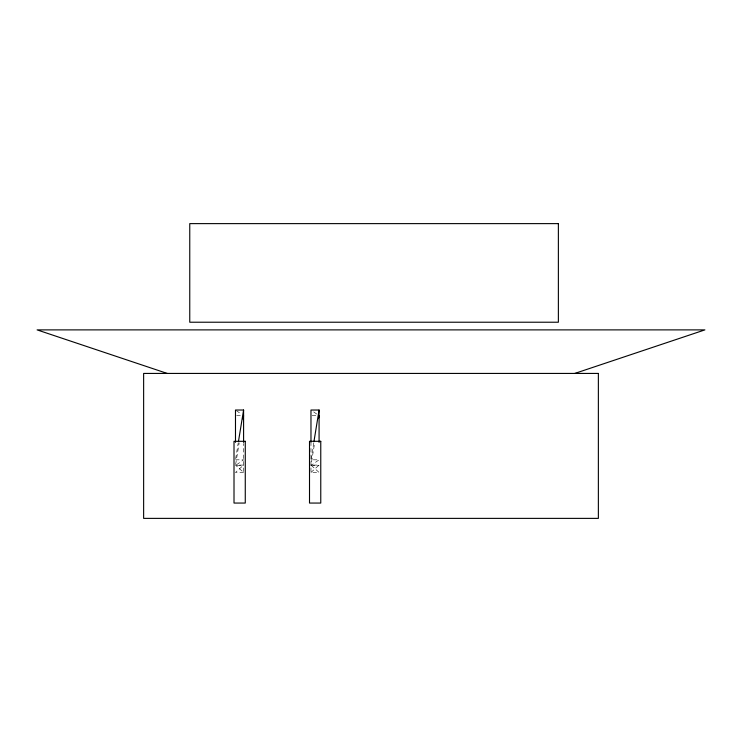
<?xml version="1.0" encoding="UTF-8"?>
<svg xmlns="http://www.w3.org/2000/svg" width="742" height="742" viewBox="0 0 742 742"><rect width="100%" height="100%" fill="white"/><g stroke="black" fill="none" stroke-linecap="round" stroke-linejoin="round"><path stroke-width="0.56" stroke-dasharray="3.71 2.78" d="M235.659 458.695L238.238 442.853M235.659 464.362L239.165 442.863M313.736 442.853L310.972 459.827L319.079 459.827L310.972 465.494L314.664 442.863M310.972 472.441L319.079 465.086L310.972 465.086L319.079 472.441L310.972 472.441L310.972 442.853M236.633 415.696L241.271 415.696M312.132 415.696L316.769 415.696M235.483 459.827L243.589 459.827L235.483 465.494L243.589 465.494M310.972 465.494L319.079 465.494M243.589 472.441L235.483 472.441L243.589 465.086L235.483 465.086L243.589 472.441L243.589 443.493M313.68 411.921L317.279 414.444M236.383 410.66L240.881 413.813"/><path stroke-width="1.11" d="M238.423 441.713L243.589 410.029L235.483 410.029L235.483 442.334M243.033 419.091L243.589 415.696M313.922 441.713L319.079 410.029L310.972 410.029L310.972 442.334M318.717 417.959L319.079 415.696M574.781 373.43L704.9 329.884L37.1 329.884L167.219 373.43M319.079 410.029L319.079 442.38M243.589 410.029L243.589 442.38M558.374 223.62L189.757 223.62L189.757 322.223L558.374 322.223L558.374 223.62M598.367 373.43L143.633 373.43L143.633 518.38L598.367 518.38L598.367 373.43M245.268 441.305L234.008 441.305L234.008 503.057L245.268 503.057L245.268 441.305M320.767 441.305L309.507 441.305L309.507 503.057L320.767 503.057L320.767 441.305"/></g></svg>
